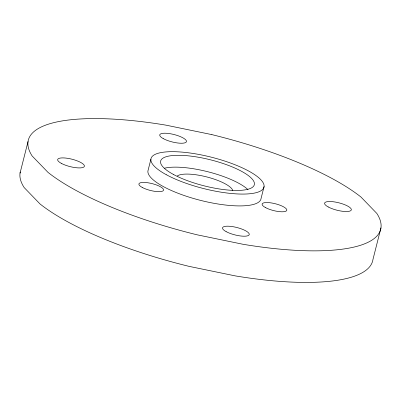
<?xml version="1.0" encoding="UTF-8"?>
<svg xmlns="http://www.w3.org/2000/svg" width="401" height="401" viewBox="0 0 401 401"><rect width="100%" height="100%" fill="white"/><g stroke="black" fill="none" stroke-linecap="round" stroke-linejoin="round"><path stroke-width="0.6" d="M20.05 173.107L28.04 141.538M150.901 159.212L147.904 171.052A58.255 16.155 14.2 0 0 202.751 200.926A58.255 16.155 14.2 0 0 261.081 198.38L264.079 186.54M380.95 227.893L372.96 259.462A181.728 50.396 14.2 0 1 235.061 275.853L189.142 266.384A181.728 50.396 14.2 0 1 40.01 203.944L24.155 187.548A181.728 50.396 14.2 0 1 20.261 171.989M164.585 168.184A48.3 13.393 14.2 0 1 208.39 171.884A48.3 13.393 14.2 0 1 247.943 189.598M177.292 175.984A29.233 8.105 14.2 0 1 207.227 177.047A29.233 8.105 14.2 0 1 232.765 190.45M211.858 134.616L165.939 125.147A181.728 50.396 14.2 0 0 32.145 155.974L47.995 172.37A181.728 50.396 14.2 0 0 197.127 234.816L243.051 244.284A181.728 50.396 14.2 0 0 376.845 213.452L360.99 197.056A181.728 50.396 14.2 0 0 211.858 134.616M265.472 207.563A12.712 3.524 14.2 0 0 286.299 210.966A12.712 3.524 14.2 0 0 271.647 202.981A12.712 3.524 14.2 0 0 265.472 207.563M142.245 187.432A12.712 3.524 14.2 0 0 163.072 190.831A12.712 3.524 14.2 0 0 148.42 182.851A12.712 3.524 14.2 0 0 142.245 187.432M166.24 174.676A58.255 16.155 14.2 0 0 261.698 190.269A58.255 16.155 14.2 0 0 194.53 153.683A58.255 16.155 14.2 0 0 166.24 174.676M173.292 174.37A48.3 13.393 14.2 0 0 252.435 187.297A48.3 13.393 14.2 0 0 196.746 156.961A48.3 13.393 14.2 0 0 173.292 174.37M328.208 206.946A13.774 3.82 14.2 0 0 350.78 210.635A13.774 3.82 14.2 0 0 334.895 201.984A13.774 3.82 14.2 0 0 328.208 206.946M226.129 231.623A13.774 3.82 14.2 0 0 248.7 235.312A13.774 3.82 14.2 0 0 232.816 226.66A13.774 3.82 14.2 0 0 226.129 231.623M163.352 138.656A13.774 3.82 14.2 0 0 185.924 142.345A13.774 3.82 14.2 0 0 170.044 133.693A13.774 3.82 14.2 0 0 163.352 138.656M61.273 163.332A13.774 3.82 14.2 0 0 83.844 167.022A13.774 3.82 14.2 0 0 67.964 158.37A13.774 3.82 14.2 0 0 61.273 163.332"/></g></svg>
